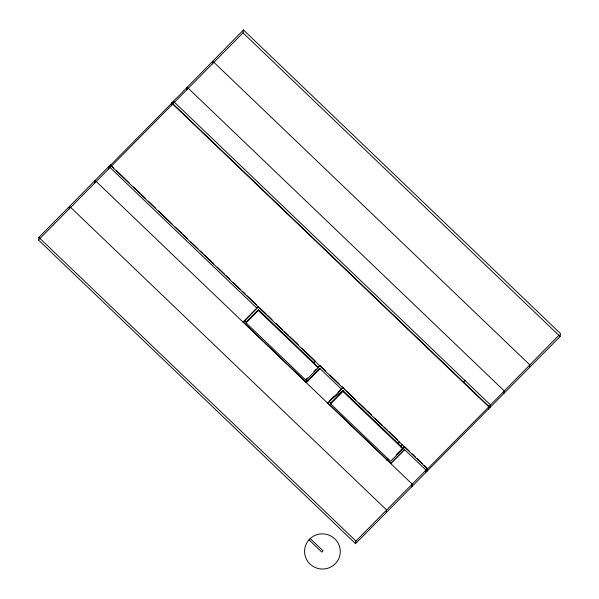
<?xml version="1.0" encoding="UTF-8"?>
<svg xmlns="http://www.w3.org/2000/svg" width="599" height="599" viewBox="0 0 599 599"><rect width="100%" height="100%" fill="white"/><g stroke="black" fill="none" stroke-linecap="round" stroke-linejoin="round"><path stroke-width="0.9" d="M171.411 105.357L171.823 102.758L176.376 98.243A19.198 1.977 -46.2 0 0 184.11 90.412L243.464 29.95L560.544 333.628L560.08 336.533L355.536 543.667L38.456 239.997L38.868 237.399L110.456 164.897L113.832 168.132M69.14 208.924L69.551 206.326M94.702 183.032L95.114 180.434L412.202 484.112L411.79 486.71M108.509 169.053L108.921 166.455L256.896 308.171L243.089 322.15L258.431 306.613L258.371 307.002M110.044 167.495L110.456 164.897M172.946 103.807L173.358 101.209L490.439 404.879L490.027 407.477M186.753 89.82L187.165 87.222L504.246 390.9L503.834 393.498M212.316 63.928L212.75 61.203M38.456 239.997L242.999 32.863L243.464 29.95M246.084 322.891L246.249 321.858L258.483 309.683L313.644 362.515L318.279 367.853L306.007 380.275L246.084 322.891L258.356 310.469L258.483 309.683M306.007 380.275L306.126 379.496L307.714 381.016M319.986 368.587L306.179 382.574L319.986 368.587L341.46 389.155L338.24 392.36M325.863 371.2L319.933 365.517L318.339 367.464M330.648 403.883L330.813 402.842L343.047 390.675L398.208 443.507L402.842 448.838L390.57 461.267L330.648 403.883L342.928 391.454L343.047 390.675L332.131 398.605M355.536 543.667L355.948 541.069L427.544 468.575L424.249 465.423M387.336 458.991L387.126 460.287L388.189 458.991M386.22 512.602L386.632 510.004L70.225 206.969M401.51 445.401L400.424 446.824L401.487 445.529M402.056 444.623L400.484 446.435M409.11 450.92L404.497 446.51L402.902 448.449M425.597 472.731L426.009 470.133L402.962 448.059L396.531 454.469M427.132 471.173L427.544 468.575M463.424 382.484L465.019 380.537M488.492 409.035L488.904 406.436L493.456 401.922A19.198 1.977 -46.2 0 0 501.191 394.09L559.241 334.953M529.404 367.606L529.83 364.881L213.424 61.847M171.756 103.148L110.396 165.287L427.476 468.965L488.844 406.826L172.437 103.792M313.644 362.515L315.179 360.965L313.584 362.904M318.398 367.075L319.933 365.517M327.653 403.142L342.995 387.605M398.208 443.507L399.743 441.95L398.148 443.896M387.291 459.246L386.737 460.025L387.254 459.508M402.962 448.059L404.497 446.51M390.743 463.559L404.55 449.579L390.788 463.304L387.486 460.137M306.171 379.242L307.452 377.962M313.891 371.552L316.467 368.991M329.233 401.33L333.74 396.845M242.999 32.863L560.08 336.533M171.823 102.758L488.904 406.436M116.535 170.722L129.377 183.017M133.427 186.903L140.188 193.372M141.536 194.668L145.594 198.546M148.297 201.137L155.725 208.257M158.428 210.841L171.943 223.786M175.32 227.021L182.081 233.49M183.429 234.786L187.487 238.672M190.864 241.906L198.291 249.019M200.321 250.966L203.024 253.549M204.379 254.845L213.836 263.904M217.212 267.139L224.647 274.26M225.995 275.555L230.053 279.433M233.43 282.668L240.184 289.145M242.887 291.728L245.59 294.319M246.945 295.614L256.402 304.674M259.779 307.908L266.54 314.378M267.888 315.673L271.939 319.552M275.997 323.438L282.75 329.907M284.78 331.846L288.156 335.081M289.504 336.376L298.287 344.784M301.664 348.019L314.505 360.313M329.817 374.981L339.041 383.817M341.677 386.34L345.024 389.545M346.372 390.84L355.828 399.9M359.213 403.134L365.967 409.604M367.314 410.899L371.373 414.778M374.749 418.012L382.177 425.133M384.206 427.072L387.583 430.307M388.931 431.602L397.714 440.01M411.738 453.443L415.691 457.224M417.009 458.49L422.273 463.529M258.356 310.469L318.279 367.853M342.928 391.454L402.842 448.838M244.624 320.6L246.211 322.112M329.188 401.585L330.775 403.105M243.127 321.888L306.216 382.312M327.698 402.88L386.819 459.508M38.868 237.399L355.948 541.069M310.245 538.568L323.048 550.825L321.805 552.083L309.009 539.826M309.586 539.16L308.073 540.904A17.88 17.588 9 0 0 318.848 568.676A17.88 17.588 9 0 0 339.805 547.449A17.88 17.588 9 0 0 311.315 537.617L309.586 539.16"/></g></svg>
